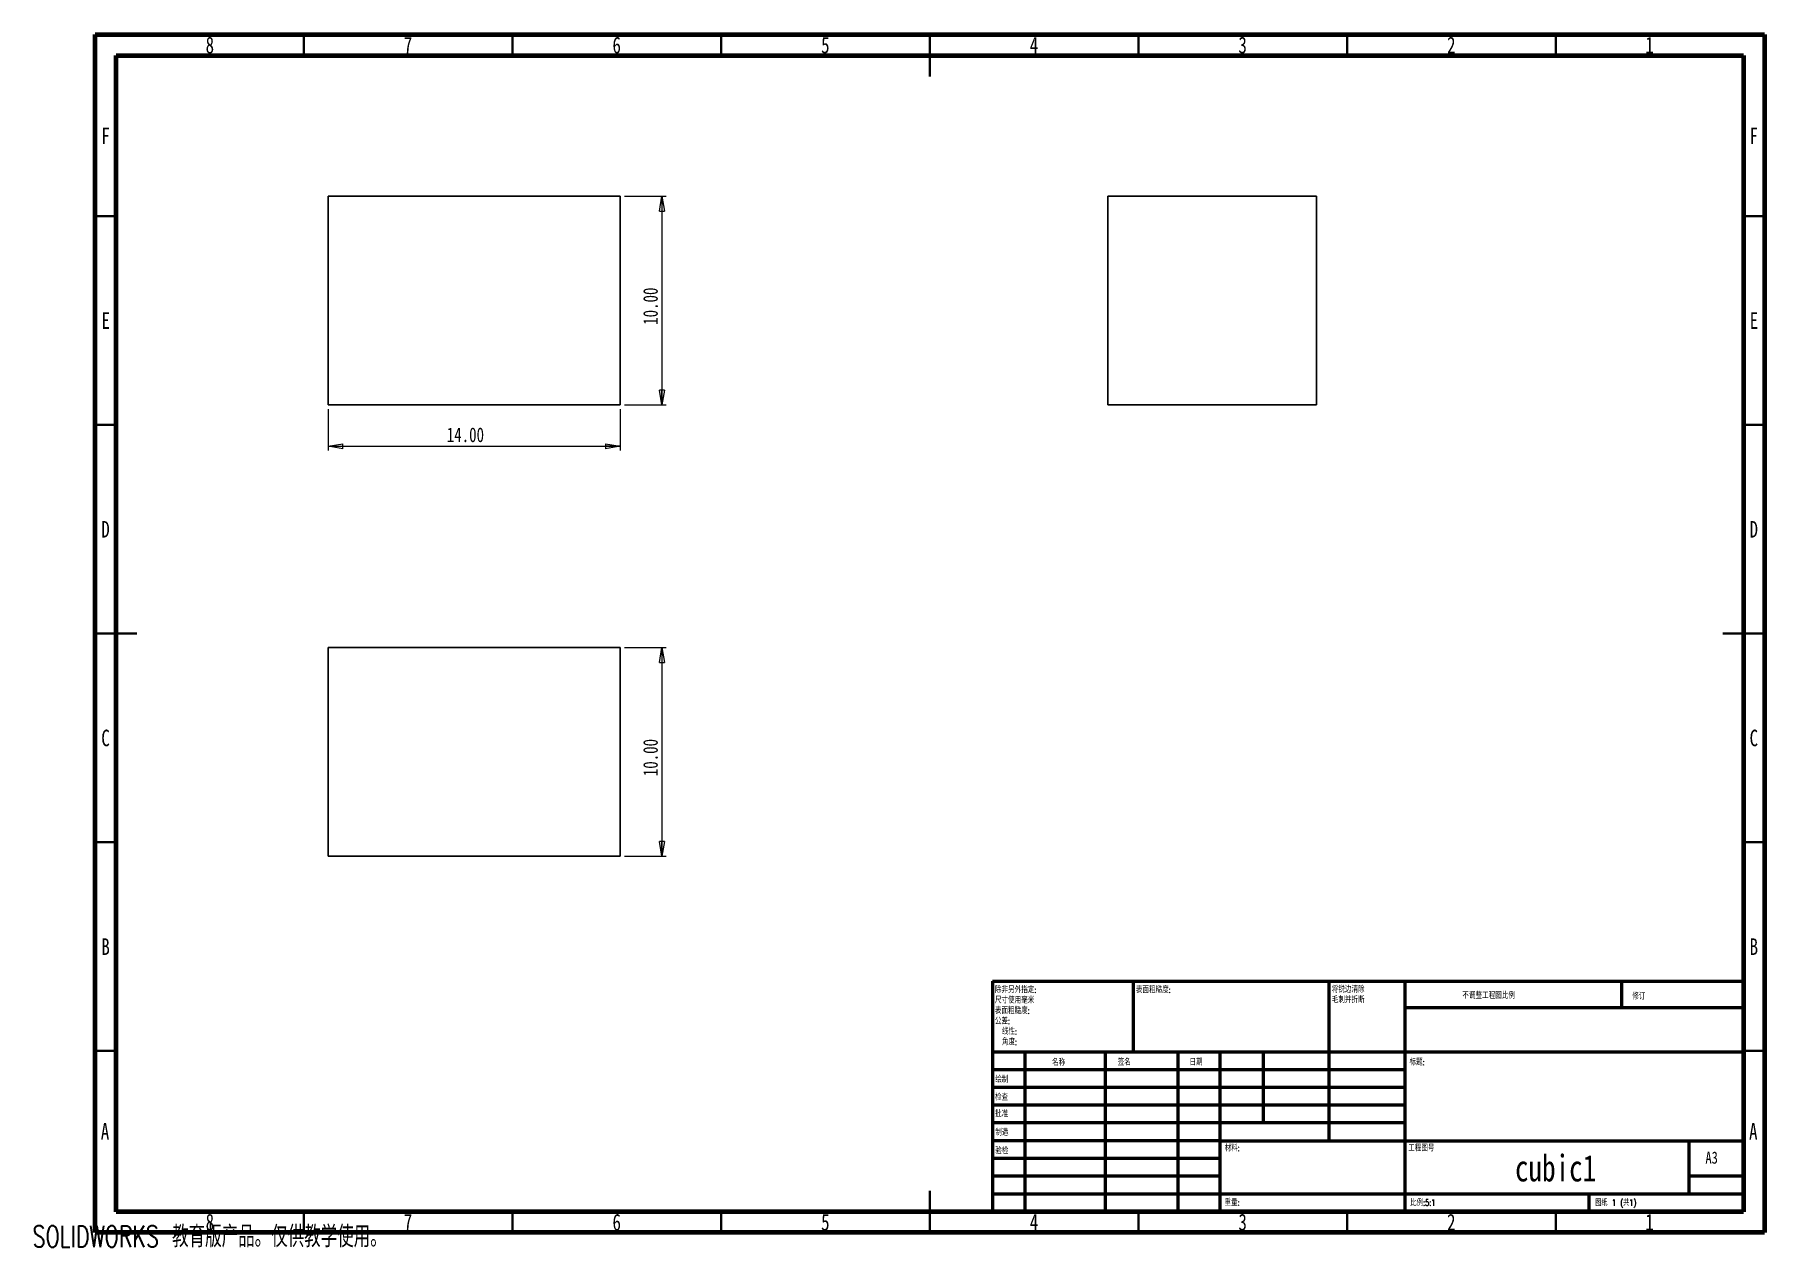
# Model space of a CAD drawing. Header units: millimetres. Extents: x 0 to 415, y 1 to 292.
import ezdxf

# ---------------------------------------------------------------- set-up
doc = ezdxf.new("R2010")
doc.units = ezdxf.units.MM
doc.styles.add('SLDTEXTSTYLE0', font='TXT', dxfattribs={"width": 0.75})
doc.styles.add('SLDTEXTSTYLE1', font='TXT', dxfattribs={"width": 0.75, "bigfont": 'bigfont'})
doc.styles.add('SLDTEXTSTYLE2', font='TXT', dxfattribs={"width": 0.694444, "bigfont": 'bigfont'})
doc.styles.add('SLDTEXTSTYLE3', font='TXT', dxfattribs={"width": 0.7, "bigfont": 'bigfont'})
doc.dimstyles.new('SLDDIMSTYLE0', dxfattribs={"dimtxt": 3.5, "dimasz": 3.556, "dimexe": 0, "dimexo": 0.0625, "dimgap": 0.875, "dimtad": 1, "dimlfac": 0.2, "dimrnd": 1e-09, "dimzin": 4, "dimdsep": 46, "dimtxsty": 'SLDTEXTSTYLE0', "dimblk1": 'CLOSED', "dimblk2": 'CLOSED', "dimsah": 1, "dimcen": 0.09, "dimadec": 0, "dimazin": 1, "dimtfac": 1, "dimtofl": 0, "dimtmove": 0, "dimatfit": 3, "dimldrblk": 'CLOSED', "dimfxl": 1, "dimfrac": 2, "dimtolj": 1, "dimtzin": 12, "dimarcsym": 0})

# ---------------------------------------------------------------- blocks, each defined once
blk = doc.blocks.new('SW_NOTE_0')
at = {"color": 0, "linetype": 'Continuous', "lineweight": 0, "char_height": 1.5, "attachment_point": 1, "style": 'SLDTEXTSTYLE1'}
for s, insert in [('除非另外指定:', (0, 1.93)), ('表面粗糙度:', (0, -3.07)), ('尺寸使用毫米', (0, -0.57)), ('公差:', (0, -5.57)), ('线性:', (1.69, -8.07)), ('角度:', (1.69, -10.57))]:
    blk.add_mtext(s, dxfattribs=dict(at, insert=insert))
blk = doc.blocks.new('SW_NOTE_0_1')
at = {"color": 0, "linetype": 'Continuous', "lineweight": 0, "char_height": 1.5, "attachment_point": 1, "style": 'SLDTEXTSTYLE1'}
for s, insert in [('将锐边清除', (0, 1.93)), ('毛刺并折断', (0, -0.57))]:
    blk.add_mtext(s, dxfattribs=dict(at, insert=insert))
blk = doc.blocks.new('_Closed')
at = {"color": 0, "linetype": 'ByBlock', "lineweight": -2}
for p, q in [((-1, 0.166667), (0, 0)), ((-1, 0.166667), (-1, -0.166667)), ((0, 0), (-1, -0.166667)), ((0, 0), (-1, 0))]:
    blk.add_line(p, q, dxfattribs=at)
blk = doc.blocks.new('_D')
at = {"color": 7, "linetype": 'Continuous', "lineweight": 0}
for p, q in [((70.81, 202.29), (70.81, 192.37)), ((140.81, 202.29), (140.81, 192.37)), ((70.81, 193.37), (140.81, 193.37))]:
    blk.add_line(p, q, dxfattribs=at)
at = {"color": 7, "linetype": 'Continuous', "lineweight": 18, "xscale": 3.556, "yscale": 3.556, "rotation": 180}
blk.add_blockref('_Closed', (70.81, 193.37, 25), dxfattribs=at)
at = {"color": 7, "linetype": 'Continuous', "lineweight": 18, "xscale": 3.556, "yscale": 3.556}
blk.add_blockref('_Closed', (140.81, 193.37, 25), dxfattribs=at)
at = {"color": 7, "linetype": 'Continuous', "lineweight": 18, "insert": (99.24, 197.88), "char_height": 3.5, "attachment_point": 1, "style": 'SLDTEXTSTYLE0'}
blk.add_mtext('14.00', dxfattribs=at)
blk = doc.blocks.new('_D_1')
at = {"color": 7, "linetype": 'Continuous', "lineweight": 0}
for p, q in [((141.81, 253.29), (151.81, 253.29)), ((150.81, 253.29), (150.81, 203.29)), ((141.81, 203.29), (151.81, 203.29))]:
    blk.add_line(p, q, dxfattribs=at)
at = {"color": 7, "linetype": 'Continuous', "lineweight": 18, "xscale": 3.556, "yscale": 3.556}
for p, rotation in [((150.81, 253.29, 25), 90), ((150.81, 203.29, 25), 270)]:
    blk.add_blockref('_Closed', p, dxfattribs=dict(at, rotation=rotation))
at = {"color": 7, "linetype": 'Continuous', "lineweight": 18, "insert": (146.3, 222.47), "char_height": 3.5, "attachment_point": 1, "rotation": 90, "style": 'SLDTEXTSTYLE0'}
blk.add_mtext('10.00', dxfattribs=at)
blk = doc.blocks.new('_D_2')
at = {"color": 7, "linetype": 'Continuous', "lineweight": 0}
for p, q in [((141.81, 145.15), (151.81, 145.15)), ((150.81, 145.15), (150.81, 95.15)), ((141.81, 95.15), (151.81, 95.15))]:
    blk.add_line(p, q, dxfattribs=at)
at = {"color": 7, "linetype": 'Continuous', "lineweight": 18, "xscale": 3.556, "yscale": 3.556}
for p, rotation in [((150.81, 145.15, 25), 90), ((150.81, 95.15, 25), 270)]:
    blk.add_blockref('_Closed', p, dxfattribs=dict(at, rotation=rotation))
at = {"color": 7, "linetype": 'Continuous', "lineweight": 18, "insert": (146.3, 114.33), "char_height": 3.5, "attachment_point": 1, "rotation": 90, "style": 'SLDTEXTSTYLE0'}
blk.add_mtext('10.00', dxfattribs=at)

msp = doc.modelspace()

# ---------------------------------------------------------------- linework, layer by layer
at = {"color": 7, "linetype": 'Continuous', "lineweight": 70}
for p, q in [((15, 5), (15, 292)), ((15, 292), (415, 292)), ((415, 292), (415, 5)), ((20, 10), (20, 287)), ((20, 287), (410, 287)), ((410, 287), (410, 10)), ((410, 10), (20, 10)), ((415, 5), (15, 5))]:
    msp.add_line(p, q, dxfattribs=at)
at = {"color": 7, "linetype": 'Continuous', "lineweight": 35}
for p, q in [((65, 287), (65, 292)), ((115, 287), (115, 292)), ((165, 287), (165, 292)), ((215, 292), (215, 282)), ((215, 287), (215, 292)), ((265, 287), (265, 292)), ((315, 287), (315, 292)), ((365, 287), (365, 292)), ((20, 248.5), (15, 248.5)), ((410, 248.5), (415, 248.5)), ((20, 198.5), (15, 198.5)), ((410, 198.5), (415, 198.5)), ((15, 148.5), (25, 148.5)), ((20, 148.5), (15, 148.5)), ((415, 148.5), (405, 148.5)), ((410, 148.5), (415, 148.5)), ((20, 98.5), (15, 98.5)), ((410, 98.5), (415, 98.5)), ((20, 48.5), (15, 48.5)), ((410, 48.5), (415, 48.5)), ((215, 5), (215, 15)), ((65, 10), (65, 5)), ((115, 10), (115, 5)), ((165, 10), (165, 5)), ((215, 10), (215, 5)), ((265, 10), (265, 5)), ((315, 10), (315, 5)), ((365, 10), (365, 5))]:
    msp.add_line(p, q, dxfattribs=at)
at = {"color": 7, "linetype": 'Continuous', "lineweight": 25}
for p, q in [((70.81, 253.285), (70.81, 203.285)), ((70.81, 253.285), (140.81, 253.285)), ((140.81, 253.285), (140.81, 203.285)), ((257.652, 253.285), (257.652, 203.285)), ((257.652, 253.285), (307.652, 253.285)), ((307.652, 253.285), (307.652, 203.285)), ((70.81, 203.285), (140.81, 203.285)), ((257.652, 203.285), (307.652, 203.285)), ((70.81, 145.153), (140.81, 145.153)), ((70.81, 95.153), (70.81, 145.153)), ((140.81, 145.153), (140.81, 95.153)), ((140.81, 95.153), (70.81, 95.153))]:
    msp.add_line(p, q, dxfattribs=at)
at = {"color": 7, "linetype": 'Continuous', "lineweight": 50}
for p, q in [((230, 65.25), (410, 65.25)), ((230, 65.25), (230, 10)), ((263.8, 48.25), (263.8, 65.25)), ((310.6, 65.25), (310.6, 27)), ((328.8, 65.25), (328.8, 10)), ((380.8, 58.875), (380.8, 65.25)), ((410, 58.875), (328.8, 58.875)), ((410, 48.25), (230, 48.25)), ((237.8, 48.25), (237.8, 10)), ((256.991, 48.25), (256.991, 10)), ((274.399, 48.25), (274.399, 10)), ((284.6, 10), (284.6, 48.25)), ((295, 31.25), (295, 48.25)), ((328.8, 44), (230, 44)), ((328.8, 39.75), (230, 39.75)), ((328.8, 35.5), (230, 35.5)), ((328.8, 31.25), (230, 31.25)), ((284.6, 27), (230, 27)), ((284.6, 27), (410, 27)), ((397, 14.25), (397, 27)), ((284.6, 22.75), (230, 22.75)), ((284.6, 18.5), (230, 18.5)), ((410, 18.5), (397, 18.5)), ((230, 14.25), (410, 14.25)), ((373, 10), (373, 14.25))]:
    msp.add_line(p, q, dxfattribs=at)

# ---------------------------------------------------------------- block references
at = {"color": 7, "linetype": 'Continuous', "lineweight": 0}
for name, p in [('SW_NOTE_0', (230.594, 61.987)), ('SW_NOTE_0_1', (311.309, 62.069))]:
    msp.add_blockref(name, p, dxfattribs=at)

# ---------------------------------------------------------------- texts
for s, insert, char_height, attachment_point, style in [('8', (42.46, 291.476), 3.969, 2, 'SLDTEXTSTYLE0'), ('7', (89.96, 291.476), 3.969, 2, 'SLDTEXTSTYLE0'), ('6', (139.96, 291.476), 3.969, 2, 'SLDTEXTSTYLE0'), ('5', (189.96, 291.476), 3.969, 2, 'SLDTEXTSTYLE0'), ('4', (239.96, 291.476), 3.969, 2, 'SLDTEXTSTYLE0'), ('3', (289.96, 291.476), 3.969, 2, 'SLDTEXTSTYLE0'), ('2', (339.96, 291.476), 3.969, 2, 'SLDTEXTSTYLE0'), ('1', (387.46, 291.476), 3.969, 2, 'SLDTEXTSTYLE0'), ('F', (17.458, 269.726), 3.969, 2, 'SLDTEXTSTYLE0'), ('F', (412.458, 269.726), 3.969, 2, 'SLDTEXTSTYLE0'), ('E', (17.508, 225.476), 3.969, 2, 'SLDTEXTSTYLE0'), ('E', (412.508, 225.476), 3.969, 2, 'SLDTEXTSTYLE0'), ('D', (17.453, 175.476), 3.969, 2, 'SLDTEXTSTYLE0'), ('D', (412.453, 175.476), 3.969, 2, 'SLDTEXTSTYLE0'), ('C', (17.459, 125.476), 3.969, 2, 'SLDTEXTSTYLE0'), ('C', (412.459, 125.476), 3.969, 2, 'SLDTEXTSTYLE0'), ('B', (17.471, 75.476), 3.969, 2, 'SLDTEXTSTYLE0'), ('B', (412.471, 75.476), 3.969, 2, 'SLDTEXTSTYLE0'), ('表面粗糙度:', (264.371, 63.919), 1.5, 1, 'SLDTEXTSTYLE1'), ('不调整工程图比例', (342.615, 62.533), 1.5, 1, 'SLDTEXTSTYLE1'), ('修订', (383.328, 62.335), 1.5, 1, 'SLDTEXTSTYLE1'), ('名称', (244.322, 46.501), 1.5, 1, 'SLDTEXTSTYLE1'), ('签名', (260.034, 46.562), 1.5, 1, 'SLDTEXTSTYLE1'), ('日期', (277.215, 46.576), 1.5, 1, 'SLDTEXTSTYLE1'), ('标题:', (329.956, 46.576), 1.5, 1, 'SLDTEXTSTYLE1'), ('绘制', (230.685, 42.43), 1.5, 1, 'SLDTEXTSTYLE1'), ('检查', (230.624, 38.154), 1.5, 1, 'SLDTEXTSTYLE1'), ('批准', (230.622, 34.177), 1.5, 1, 'SLDTEXTSTYLE1'), ('A', (17.34, 31.226), 3.969, 2, 'SLDTEXTSTYLE0'), ('制造', (230.682, 29.734), 1.5, 1, 'SLDTEXTSTYLE1'), ('A', (412.34, 31.226), 3.969, 2, 'SLDTEXTSTYLE0'), ('验检', (230.677, 25.35), 1.5, 1, 'SLDTEXTSTYLE1'), ('材料:', (285.646, 25.986), 1.5, 1, 'SLDTEXTSTYLE1'), ('工程图号', (329.629, 25.986), 1.5, 1, 'SLDTEXTSTYLE1'), ('cubic1', (364.975, 23.607), 6.35, 2, 'SLDTEXTSTYLE0'), ('A3', (400.871, 24.406), 2.9104, 1, 'SLDTEXTSTYLE0'), ('重量:', (285.618, 12.949), 1.4986, 1, 'SLDTEXTSTYLE1'), ('比例:5:1', (330.074, 12.9), 1.5, 1, 'SLDTEXTSTYLE1'), ('图纸 1 (共1)', (374.478, 12.9), 1.5, 1, 'SLDTEXTSTYLE2'), ('8', (42.46, 9.476), 3.969, 2, 'SLDTEXTSTYLE0'), ('7', (89.96, 9.476), 3.969, 2, 'SLDTEXTSTYLE0'), ('6', (139.96, 9.476), 3.969, 2, 'SLDTEXTSTYLE0'), ('5', (189.96, 9.476), 3.969, 2, 'SLDTEXTSTYLE0'), ('4', (239.96, 9.476), 3.969, 2, 'SLDTEXTSTYLE0'), ('3', (289.96, 9.476), 3.969, 2, 'SLDTEXTSTYLE0'), ('2', (339.96, 9.476), 3.969, 2, 'SLDTEXTSTYLE0'), ('1', (387.46, 9.476), 3.969, 2, 'SLDTEXTSTYLE0')]:
    msp.add_mtext(s, dxfattribs=dict(at, insert=insert, char_height=char_height, attachment_point=attachment_point, style=style))
at = {"color": 7, "linetype": 'Continuous', "insert": (0, 6.623), "char_height": 5.1381, "attachment_point": 1, "style": 'SLDTEXTSTYLE3'}
msp.add_mtext('SOLIDWORKS 教育版产品。仅供教学使用。', dxfattribs=at)

# ---------------------------------------------------------------- dimensions: what is measured, and where the dimension line sits
at = {"color": 7, "linetype": 'Continuous', "lineweight": 18}
for base, p1, p2, picture, middle in [((150.81, 203.285), (140.81, 253.285), (140.81, 203.285), '_D_1', (150.81, 228.285)), ((150.81, 95.153), (140.81, 145.153), (140.81, 95.153), '_D_2', (150.81, 120.153))]:
    dim = msp.add_linear_dim(base=base, p1=p1, p2=p2, angle=90, dimstyle='SLDDIMSTYLE0', dxfattribs=at)
    dim.commit()
    dim.dimension.update_dxf_attribs({"geometry": picture, "text_midpoint": middle, "dimtype": 160})
dim = msp.add_linear_dim(base=(140.81, 193.367), p1=(70.81, 203.285), p2=(140.81, 203.285), dimstyle='SLDDIMSTYLE0', dxfattribs=at)
dim.commit()
dim.dimension.update_dxf_attribs({"geometry": '_D', "text_midpoint": (105.059, 193.367), "dimtype": 160})

doc.saveas('drawing.dxf')
